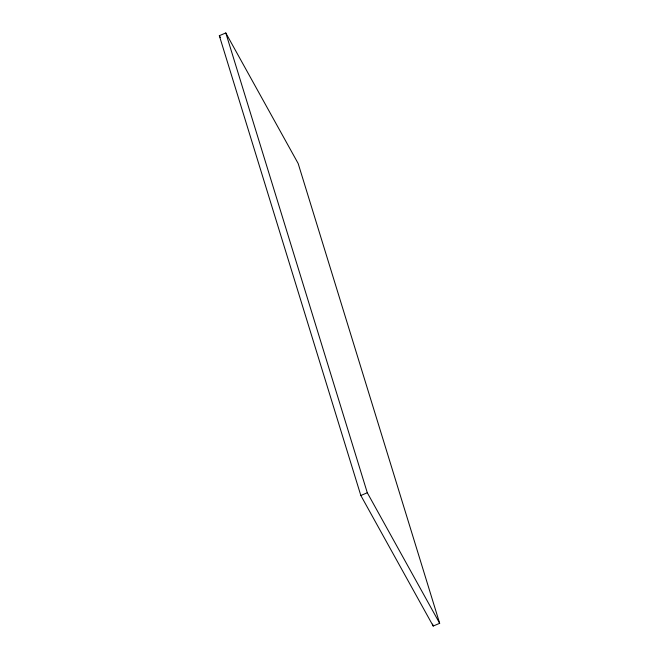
<?xml version="1.0" encoding="UTF-8"?>
<svg xmlns="http://www.w3.org/2000/svg" width="659" height="659" viewBox="0 0 659 659"><rect width="100%" height="100%" fill="white"/><g stroke="black" fill="none" stroke-linecap="round" stroke-linejoin="round"><path stroke-width="0.99" d="M219.332 35.685L225.798 32.95L298.165 163.506L439.668 623.315L433.202 626.05L360.835 495.494L219.332 35.685L220.328 37.489M360.835 495.494L367.302 492.759L439.668 623.315M432.601 624.081L433.202 626.05M225.798 32.95L367.302 492.759"/></g></svg>
